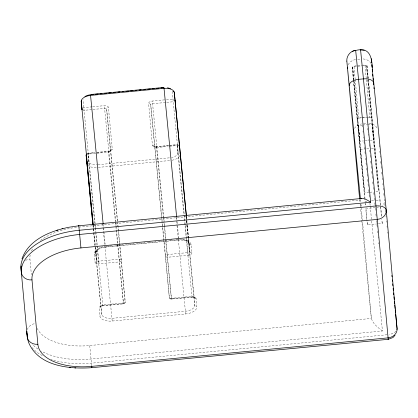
<?xml version="1.0" encoding="UTF-8"?>
<svg xmlns="http://www.w3.org/2000/svg" width="418" height="418" viewBox="0 0 418 418"><rect width="100%" height="100%" fill="white"/><g stroke="black" fill="none" stroke-linecap="round" stroke-linejoin="round"><path stroke-width="0.31" stroke-dasharray="2.09 1.57" d="M119.841 243.84L125.16 302.36L124.804 303.128L123.467 303.881L102.896 305.83L101.684 306.075L100.623 306.859L100.984 306.342L100.858 306.781L95.038 245.951M377.71 223.886L367.422 224.874L367.161 221.535M378.358 223.823L382.214 223.452L381.947 220.108M360.53 199.595L360.708 201.941M117.306 220.819L110.53 150.281L110.409 150.72L110.765 150.203L109.704 150.982L108.492 151.227L95.638 152.465M364.318 188.936L358.351 125.468L362.129 125.102M367.767 124.564L372.177 124.136L373.796 139.925L370.343 140.255M87.257 153.396L94.996 152.528M357.683 59.319L360.744 59.027M357.636 65.558L361.309 65.203M353.9 80.063L352.724 67.188A9.839 8.37 -5.2 0 1 354.025 66.587L365.039 65.527A9.839 8.37 -5.2 0 1 366.539 65.903L367.683 77.591M92.117 106.83L83.762 107.635A1.97 1.672 -5.2 0 0 82.56 108.126M92.759 106.768L104.333 105.655A3.914 2.059 -5.6 0 1 108.424 107.342L112.249 149.054A1.97 1.672 -5.2 0 0 110.451 150.908A1.954 1.029 -5.6 0 1 108.586 152.121L97.018 153.239M156.583 147.507A1.954 1.029 -5.6 0 1 154.54 146.666A1.97 1.672 -5.2 0 0 152.408 145.192L148.599 103.476A3.914 2.059 -5.6 0 1 152.33 101.046L165.831 99.74M166.474 99.677L172.9 99.061A1.97 1.672 -5.2 0 1 173.998 99.228M91.73 109.589L84.018 110.331A1.97 1.035 -5.6 0 1 83.109 110.305M93.015 109.464L104.589 108.351A1.954 1.029 -5.6 0 1 106.637 109.197L117.62 221.185M165.444 102.499L152.586 103.737A1.954 1.029 -5.6 0 0 150.726 104.955L169.316 297.496L170.46 299.095L192.034 297.255L193.268 297.266L193.006 297.245L194.443 297.83L193.994 297.391L194.192 297.799L186.062 216.284M166.73 102.379L173.156 101.757A1.97 1.035 -5.6 0 0 174.045 101.558M362.996 117.51L366.058 117.218M369.005 192.337L364.689 192.75L357.427 118.686A9.839 8.37 -5.2 0 1 358.733 118.085L361.324 117.834M361.972 117.771L369.747 117.024A9.839 8.37 -5.2 0 1 371.241 117.401L378.504 191.423L375.05 191.752M363.561 123.691L367.234 123.341M362.746 125.045L367.156 124.621M168.705 145.438L156.494 146.608L155.261 146.598L155.517 146.624L154.085 146.034L154.535 146.666M169.347 145.375L177.065 144.602L178.57 145.145M94.374 152.852L87.947 153.469A1.97 1.672 -5.2 0 0 87.237 153.657M96.945 152.601L108.518 151.488A3.914 2.059 -5.6 0 0 112.238 149.054M152.424 145.187A3.914 2.059 -5.6 0 0 156.515 146.864L177.086 144.894A1.97 1.672 -5.2 0 1 178.523 145.25M95.732 153.364L88.015 154.106A1.97 1.035 -5.6 0 0 87.299 154.247M156.588 147.507L168.156 146.394M169.442 146.274L177.159 145.532A1.97 1.035 -5.6 0 1 178.246 145.595M98.037 164.708L170.356 157.748M358.362 125.463L359.987 141.253L363.441 140.918M365.165 140.756L368.619 140.422M98.293 167.404L170.612 160.444M360.295 149.419L364.914 148.97M366.764 148.792L369.538 148.526M371.388 148.348L375.087 147.993M369.867 192.254L373.321 191.919M78.908 227.094L360.53 200.003M366.894 201.251L365.045 201.429L364.789 198.843M371.518 200.807L375.212 200.452M376.137 200.363L379.837 200.008M375.28 207.605L370.385 208.075A9.839 5.173 -5.6 0 1 365.834 207.934M105.921 246.192L107.071 246.077M109.939 245.805L112.233 245.58M116.251 245.194L117.975 245.032M121.993 244.645L123.138 244.53M132.898 243.595L134.042 243.485M143.802 242.544L144.952 242.435M148.97 242.048L150.114 241.938M154.707 241.494L155.857 241.385M165.612 240.444L166.761 240.334M170.779 239.948L171.929 239.838M175.941 239.451L177.666 239.289M93.674 228.385L96.751 260.32A1.954 1.029 -5.6 0 0 98.805 261.156L119.376 259.181A1.97 1.035 -5.6 0 1 121.429 260.022A1.97 1.672 -5.2 0 1 119.632 261.877L99.061 263.857A3.914 2.059 -5.6 0 1 94.964 262.175L94.228 254.191A11.809 6.207 -5.6 0 1 105.414 246.881L178.883 239.812A11.809 6.207 -5.6 0 1 191.204 244.864L191.93 252.843A1.97 1.672 -5.2 0 1 189.809 251.364L188.539 238.417M191.919 252.843A3.914 2.059 -5.6 0 1 188.199 255.273L167.628 257.258A1.97 1.672 -5.2 0 1 165.507 255.779L162.21 222.12M187.301 225.26L189.809 251.364A1.954 1.029 -5.6 0 1 187.943 252.582L167.372 254.562A1.97 1.035 -5.6 0 0 165.507 255.779L169.316 297.496A1.97 1.035 -5.6 0 0 171.37 298.337L191.94 296.357A1.954 1.029 -5.6 0 1 193.989 297.198A1.97 1.672 -5.2 0 0 196.12 298.677L196.847 306.66A11.809 6.207 -5.6 0 1 185.655 313.97L112.191 321.04A11.809 6.207 -5.6 0 1 99.871 315.987L99.139 308.009A3.914 2.059 -5.6 0 1 102.87 305.574L123.441 303.588A1.97 1.672 -5.2 0 0 125.238 301.733L117.557 223.411M196.105 298.677A3.914 2.059 -5.6 0 0 192.014 296.999L171.443 298.974A1.97 1.672 -5.2 0 1 169.316 297.496M37.186 328.386A51.665 27.149 -5.6 0 0 89.724 345.534L371.351 318.443L360.771 202.589M371.654 221.012L382.433 330.983L91.014 359.02A61.503 32.322 -5.6 0 1 41.361 351.136M387.089 334.745L91.422 363.185A61.503 32.322 -5.6 0 1 50.912 359.287M382.433 330.983C378.055 327.623 372.992 323.934 371.351 318.443L360.117 203.869M182.426 239.19A9.839 5.173 -5.6 0 1 189.082 243.386L189.276 243.987L188.34 242.059L188.79 242.497L186.381 240.946L182.906 240.089L183.168 240.11L178.904 240.073L105.441 247.142L101.255 247.989L98.246 249.421L96.161 251.406L96.516 250.894L95.941 252.963L96.098 251.385L96.751 260.32A1.97 1.672 -5.2 0 1 94.954 262.175M382.214 223.452L381.775 219.434M367.422 224.874L366.915 220.218M381.467 216.43L368.216 78.835M366.852 219.628L365.755 208.655M192.014 296.994L192.034 297.282L184.584 221.268M178.883 239.812L178.904 240.089L178.826 239.321M156.52 146.859L156.494 146.582L163.375 216.775M108.523 151.478L108.497 151.211L115.378 221.388M105.414 246.881L105.441 247.158L105.388 246.662M102.87 305.568L102.896 305.845L97.028 246.024M91.688 365.891L89.724 345.534M383.823 193.492L384.053 195.849M384.388 199.281L384.55 200.953M384.863 204.104L385.051 206.053M385.433 209.94L385.626 211.884M386.007 215.777L386.133 217.073M386.514 220.965L386.64 222.261M387.021 226.148L387.152 227.444M387.596 231.985L387.721 233.281M363.226 65.093A9.839 8.37 -5.2 0 1 367.03 65.83L368.232 78.124M368.3 78.772L381.587 216.08M367.939 80.188L373.796 139.925M373.823 192.651L374.12 195.739M374.361 198.169L374.643 201.058M374.81 202.793L375.045 205.201M375.343 208.253L375.662 211.498M375.918 214.089L376.169 216.681M376.55 220.573L376.743 222.517M376.999 225.109L377.25 227.706M377.569 230.945L377.762 232.889M378.144 236.781L378.269 238.077M378.713 242.618L378.839 243.913M369.104 194.976L369.407 198.064M369.914 203.268L370.149 205.672M370.207 206.273L371.586 220.37M352.724 67.188L354.062 80.836M354.124 81.484L359.987 141.253M356.387 65.694A9.839 8.37 -5.2 0 0 352.233 67.204L353.44 79.504M353.503 80.151L365.123 199.59M353.419 80.209L364.726 198.195M365.165 202.657L365.405 205.107M359.679 199.365L360.008 202.756M186.412 216.195L187.238 224.612M186.381 216.409L186.762 220.296M186.825 220.939L187.018 222.883M187.269 225.474L188.476 237.774M186.031 216.498L186.412 220.38M186.475 221.028L186.794 224.267M186.856 224.91L188.126 237.858M188.189 238.506L194.725 305.182A1.97 1.672 -5.2 0 0 196.847 306.66M185.216 224.748L172.169 91.077A7.874 4.138 -5.6 0 0 172.122 90.774M185.279 225.396L186.548 238.344M186.611 238.991L188.199 255.283M184.521 220.62L177.065 144.618L177.817 152.878A7.874 4.138 -5.6 0 1 171.521 157.591M176.657 217.167L177.039 221.049M177.101 221.697L178.685 237.884M176.197 217.412L176.96 225.177M177.023 225.824L178.293 238.772M178.355 239.42L185.655 313.97M164.52 225.433L152.33 101.041M164.582 226.081L171.464 299.267L163.882 221.953M163.438 217.423L163.819 221.305M162.147 221.472L150.726 104.955A1.97 1.672 -5.2 0 0 148.599 103.476M117.683 221.833L118.456 229.728M118.508 230.245L119.783 243.266M116.073 225.521L104.333 105.655M116.136 226.169L123.467 303.881L117.599 244.049M115.441 222.036L115.823 225.924M115.885 226.566L116.204 229.806M116.267 230.454L117.536 243.401M103.189 224.236L103.889 231.358M103.951 232L105.158 244.3M102.666 223.829L102.985 227.068M103.047 227.716L112.191 321.04M95.503 227.496L83.03 99.651M95.565 228.144L99.061 263.857M94.808 223.369L87.921 153.176L88.673 161.452A7.874 4.138 -5.6 0 0 96.887 164.817M94.87 224.017L95.633 231.786M95.696 232.434L96.966 245.376M93.355 225.15L93.59 228.092M93.005 225.234L93.7 232.356M93.768 233.004L94.97 245.303M92.958 225.297L101.668 314.132A1.97 1.672 -5.2 0 1 99.871 315.987M380.73 161.421L380.913 163.292M381.211 166.437L381.394 168.339M381.759 172.169L381.947 174.092M382.313 177.937L382.501 179.855M382.867 183.659L382.987 184.913M383.29 188.032L383.531 190.488M378.133 187.609L372.161 124.141M370.985 163.219L370.693 160.136M371.283 166.333L371.524 168.835M371.764 171.349L372.01 173.862M372.25 176.349L372.548 179.468M372.783 181.914L373.075 184.96M373.311 187.348L373.593 190.274M366.032 163.067L366.267 165.559M366.508 168.052L366.811 171.192M367.108 174.332L367.291 176.197M367.589 179.317L367.83 181.778M368.065 184.213L368.295 186.647M368.582 189.573L368.864 192.505M379.763 151.259L379.873 152.408M380.208 155.94L380.323 157.131M379.225 145.527L379.345 146.791M368.733 139.481L368.854 140.756M369.214 144.55L369.387 146.384M369.737 150.088L369.92 152.032M370.228 155.271L370.463 157.706M364.491 146.854L364.721 149.299M364.961 151.854L365.207 154.446M365.562 158.176L365.74 160M364.015 141.864L364.198 143.776M365.52 203.801L365.63 204.977M368.242 134.204L368.347 135.364M367.688 128.253L367.856 130.066M363.012 131.127L363.122 132.313M363.561 136.994L363.67 138.154M365.98 208.723L366.994 219.669M367.03 65.83L368.159 78.182M366.539 65.903L367.715 78.777M367.835 80.068L371.241 117.401M365.039 65.527L366.278 79.044M366.335 79.686L369.747 117.024M362.505 125.672L362.62 126.915M354.025 66.587L355.143 78.819M355.201 79.462L358.733 118.085M354.02 81.353L357.427 118.686M352.233 67.204L353.362 79.556M193.994 297.198L194.725 305.182A9.839 5.173 -5.6 0 1 185.399 311.274L111.93 318.344A9.839 5.173 -5.6 0 1 101.668 314.132L100.937 306.154A1.97 1.672 -5.2 0 1 99.139 308.009M110.451 150.908L106.642 109.192A1.97 1.672 -5.2 0 1 108.44 107.337M30.153 254.99A51.665 27.149 -5.6 0 0 29.95 259.076L31.376 274.683M356.982 119.219A9.839 8.37 -5.2 0 1 361.455 117.667M367.976 117.108A9.839 8.37 -5.2 0 1 371.78 117.845M361.429 206.126A9.839 5.173 -5.6 0 1 360.201 204.329M25.54 260.44A9.839 8.37 -5.2 0 1 29.95 259.076M31.507 250.889A51.665 27.149 -5.6 0 1 33.252 247.853M40.551 240.423A51.665 27.149 -5.6 0 1 77.628 227.225M191.204 244.864A1.97 1.672 -5.2 0 1 189.082 243.386M94.228 254.191A1.97 1.672 -5.2 0 0 96.02 252.336A9.839 5.173 -5.6 0 1 102.671 246.704M37.923 349.03A61.503 32.322 -5.6 0 1 32.233 344.155M42.281 355.582A61.503 32.322 -5.6 0 1 31.841 347.405M384.529 202.464A9.839 5.173 -5.6 0 1 382.068 205.431M378.854 206.894A9.839 5.173 -5.6 0 1 376.158 207.5M395.987 331.291A9.839 5.173 -5.6 0 1 389.195 334.484M27.238 329.588A9.839 8.37 -5.2 0 1 34.95 323.569M369.031 123.305A9.839 8.37 -5.2 0 1 377.245 128.472M354.506 128.373A9.839 8.37 -5.2 0 1 361.46 123.927M363.148 58.933A9.839 8.37 -5.2 0 1 370.98 63.358M348.199 64.78A9.839 8.37 -5.2 0 1 355.577 59.555M100.942 306.148A1.954 1.029 -5.6 0 1 102.802 304.936L123.373 302.956A1.97 1.035 -5.6 0 0 125.238 301.733M177.817 152.878A1.97 1.672 -5.2 0 1 179.249 153.234M88.323 161.51A1.97 1.672 -5.2 0 1 88.673 161.452M172.169 91.077A1.97 1.672 -5.2 0 1 172.347 91.067M179.797 155.522A9.839 5.173 -5.6 0 1 172.07 160.251M96.265 167.576A9.839 5.173 -5.6 0 1 88.193 165.565"/><path stroke-width="0.63" d="M355.676 50.473C375.73 45.144 371.085 68.421 373.473 79.875L386.248 210.144L397.069 328.59A9.839 5.173 -5.6 0 1 396.928 329.76M360.572 50.003L364.256 50.202M346.82 61.132C346.407 55.855 350.42 50.959 355.671 50.317L370.672 202.239L79.253 230.276A61.503 32.322 -5.6 0 0 20.968 268.351L27.259 336.887A61.503 32.322 -5.6 0 0 28.816 342.65M21.955 258.899C27.306 243.344 42.986 234.472 57.93 230.01M395.036 335.299L392.946 337.556L388.212 339.322L91.887 367.678C69.628 369.225 38.926 366.476 28.826 342.979M360.933 198.743C364.412 197.625 367.793 200.53 370.672 202.239M352.144 51.367L355.681 50.317M61.995 228.845L68.103 227.371L78.793 225.783L361.382 198.498M56.696 230.375L62.93 228.562M103.126 223.588L90.466 94.515L163.934 87.435L176.595 216.519M91.641 94.667L93.36 94.505M95.654 94.285L97.953 94.06M100.247 93.841L101.971 93.674M104.84 93.397L106.564 93.235M108.858 93.01L111.151 92.791M113.45 92.571L115.169 92.404M118.043 92.127L119.762 91.965M122.631 91.688L123.78 91.579M126.079 91.359L128.373 91.134M130.667 90.915L132.966 90.696M135.26 90.471L136.409 90.361M139.278 90.089L141.002 89.922M143.87 89.645L145.589 89.478M147.888 89.259L150.182 89.039M152.481 88.82L154.2 88.653M156.499 88.433L158.793 88.208M161.087 87.989L163.386 87.77M31.993 279.908A51.665 27.149 -5.6 0 1 80.951 247.926L377.266 219.419A9.839 8.37 -5.2 0 0 386.248 210.144A9.839 5.173 -5.6 0 0 375.981 205.938L79.66 234.441A61.503 32.322 -5.6 0 0 21.381 272.515A9.839 8.37 -5.2 0 0 31.993 279.908L37.871 344.28A51.665 27.149 -5.6 0 0 91.767 366.367L388.087 337.864A9.839 8.37 -5.2 0 0 397.069 328.59L395.668 314.326M69.32 367.385L70.621 367.506M74.801 367.877L75.794 367.971M360.577 49.841L376.696 213.337L388.212 339.296L388.15 338.779M91.861 367.568L91.767 366.367M391.854 275.425L391.979 276.721M392.298 279.961L392.424 281.262M392.68 283.853L392.873 285.797M393.124 288.389L393.317 290.338M393.568 292.929L393.761 294.873M393.949 296.822L394.205 299.413M394.399 301.357L394.649 303.949M394.78 305.25L395.094 308.489M395.224 309.785L395.543 313.03M360.405 198.707L346.83 61.085L359.621 198.785M186.35 215.547L174.296 92.556A1.97 1.672 -5.2 0 0 173.271 91.249M186.318 215.761L174.296 92.556A9.839 5.173 -5.6 0 0 164.028 88.35L90.56 95.414A9.839 5.173 -5.6 0 0 81.233 101.506L81.965 109.49A1.97 1.035 -5.6 0 0 82.137 109.856M180.351 158.025L180.482 159.321M182.447 179.385L182.572 180.68M93.261 224.717L81.233 101.506A1.97 1.672 -5.2 0 1 81.693 100.273M92.942 224.586L86.15 155.324A1.97 1.672 -5.2 0 1 86.751 153.96M92.911 224.8L86.15 155.324A1.97 1.035 -5.6 0 1 86.803 154.456M21.381 272.515L20.968 268.351A9.839 8.37 -5.2 0 1 21.125 266.02M26.867 331.192A9.839 8.37 -5.2 0 0 26.851 332.723L27.259 336.887A9.839 8.37 -5.2 0 0 37.871 344.28M371.795 64.461L372.072 67.507M372.229 69.231L372.438 71.53M372.704 74.404L372.861 76.128M373.07 78.427L373.227 80.151M373.488 83.025L373.645 84.749M373.911 87.623L374.016 88.773M80.951 247.926L78.783 225.631L78.809 225.997M371.649 62.815L371.43 60.333M371.362 59.502L371.304 58.698M349.296 85.424A9.839 5.173 -5.6 0 1 358.623 79.331L363.519 78.861A9.839 5.173 -5.6 0 1 373.786 83.067M371.853 65.61A9.839 8.37 -5.2 0 1 371.968 66.358M353.356 133.086A9.839 8.37 -5.2 0 1 353.743 129.951M347.478 68.714A9.839 8.37 -5.2 0 1 347.494 67.183M27.363 335.591A61.503 32.322 -5.6 0 1 26.851 332.723M84.864 96.652A7.874 4.138 -5.6 0 1 89.907 94.849M167.393 87.796A7.874 4.138 -5.6 0 1 170.596 88.888M179.087 145.924A1.97 1.672 -5.2 0 1 179.15 146.07M81.965 109.49A1.97 1.672 -5.2 0 1 82.106 108.706M87.628 161.823A1.97 1.672 -5.2 0 0 86.881 163.307A9.839 5.173 -5.6 0 0 87.127 164.227M174.959 100.242A1.97 1.672 -5.2 0 1 175.022 100.539A1.97 1.035 -5.6 0 1 174.923 100.931"/></g></svg>
